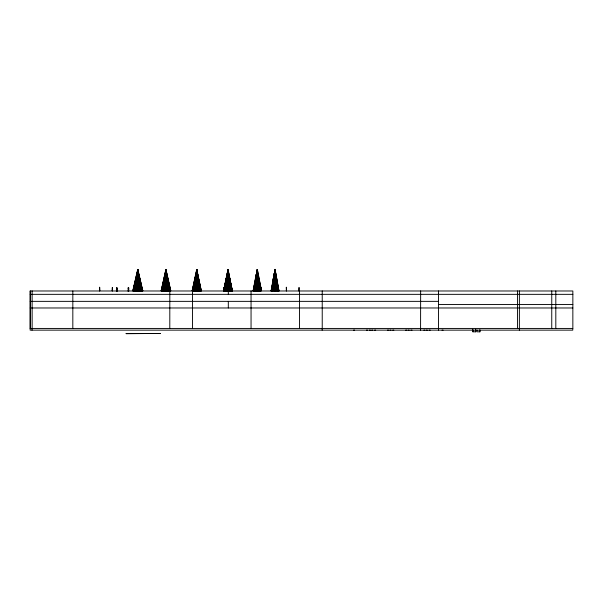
<?xml version="1.0" encoding="UTF-8"?>
<svg xmlns="http://www.w3.org/2000/svg" width="603" height="603" viewBox="0 0 603 603"><rect width="100%" height="100%" fill="white"/><g stroke="black" fill="none" stroke-linecap="round" stroke-linejoin="round"><path stroke-width="0.9" d="M271.727 287.201L272.564 290.963L271.787 287.201M272.526 283.056L272.586 290.752M272.503 290.963L272.518 290.54M253.757 287.819L253.765 287.397L254.556 290.932L254.413 283.199L254.406 290.955M192.87 287.397L193.849 291.166L192.711 287.586M193.638 290.955L193.804 283.199L193.804 290.744M224.233 287.586L224.979 290.978L225.145 283.199L226.042 291.128M224.241 287.397L225.183 291.166M161.868 287.586L162.689 290.978L162.848 283.199L162.848 290.744M162.893 291.166L161.875 287.397L161.921 287.819M133.399 287.639L134.612 291.166M133.557 287.397L134.627 290.744M275.066 269.368L271.275 290.774L275.066 269.368L278.94 290.767L271.011 290.804M275.126 269.368L271.116 290.593L278.887 290.54L278.88 291M278.729 290.586L274.908 269.549L274.938 290.752L275.021 269.518L278.94 290.767M278.88 290.767L278.955 290.36M261.31 290.744L257.323 269.571L261.529 290.563M257.36 269.978L257.375 269.571L253.2 290.797M232.215 290.789L228.047 269.805M223.766 290.978L228.1 269.579L232.359 290.97L223.6 290.955M192.304 290.978L196.88 269.579L192.297 290.797M196.849 269.978L196.864 269.571L201.319 290.97L196.518 269.722L196.525 290.955L197.633 274.244M201.176 290.789L196.646 269.752L192.146 290.797L201.327 290.744M166.059 269.986L165.961 269.571L161.34 290.978M166.006 269.978L166.021 269.571L161.272 290.797M170.513 290.789L165.802 269.752L161.122 290.797L170.596 290.955L170.739 290.563L165.961 269.571M137.846 269.978L137.861 269.571L142.753 290.563L142.738 290.97L137.793 269.752L137.65 290.834L138.743 274.116L138.788 290.955M142.534 290.789L137.642 269.752L132.781 290.797L142.617 290.955L142.753 290.563M274.923 290.865L275.79 273.913L274.787 290.767L275.096 269.601M256.32 274.214L257.036 290.97L258.069 274.244M257.21 290.834L258.107 274.116L258.152 290.955M258.107 274.116L257.21 291.068L256.335 274.116L257.27 290.834M227.911 290.834L228.854 274.116L227.911 291.068L226.826 274.244L227.738 290.97L228.816 274.244M196.691 291.068L197.671 274.116L196.751 291.068L195.704 274.342L195.734 290.812M165.682 290.97L166.827 274.244M165.855 291.068L166.865 274.116L166.812 290.812M166.903 274.342L165.915 291.068L164.823 274.342L164.853 290.812M273.332 290.578L272.526 282.845L273.393 290.578M273.302 290.752L273.4 278.548M138.743 274.116L137.695 291.068L136.489 274.244L137.514 290.97L138.705 274.244M254.609 283.395L255.484 291.128M255.446 290.782L255.431 278.752M275.594 274.018L275.79 290.752L276.551 278.548M275.767 290.895L276.596 278.39L275.737 290.608M226.065 290.782L226.057 278.752L226.962 291.091L226.11 278.872M193.849 283.395L194.807 291.128M194.769 290.782L194.792 278.752M258.936 278.744L257.918 290.97L258.152 274.342M258.054 290.812L258.981 278.594L258.084 291.091M162.833 283.395L163.888 291.128L162.893 283.395M163.85 290.782L163.88 278.752M229.728 278.744L228.665 290.97L228.665 274.342L228.801 290.812M229.773 278.594L228.831 291.091L229.803 278.872M134.582 283.041L135.645 291.128M135.615 290.782L135.622 278.752M198.583 278.744L197.483 290.97L197.483 274.342L197.618 290.812M197.648 291.091L198.658 278.872L197.633 290.97L197.611 274.116M167.822 278.744L166.684 290.97L166.677 274.342L166.91 290.955M167.86 278.594L166.85 291.091L167.898 278.872M139.73 278.744L138.554 290.97L138.554 274.342L138.69 290.812M138.728 291.091L139.745 278.872M273.34 278.39L274.177 290.895L273.4 278.39M273.973 290.767L274.207 274.139L274.207 290.752L273.182 278.511M255.295 278.744L256.162 290.97L256.396 274.342L256.396 290.955L256.396 274.116M256.358 291.091L255.491 278.872M256.313 290.94L255.521 278.594M277.214 283.041L277.372 290.729L277.207 282.995L276.558 290.729M276.573 290.925L277.41 282.845L276.551 290.578M225.213 290.955L224.979 283.259L225.899 290.978L225.914 278.714L226.818 290.97L226.818 274.342L226.992 290.812M194.611 278.744L195.56 290.97L195.794 274.342M258.8 290.978L259.667 283.199L259.818 290.744M258.958 291.128L259.87 283.041L259.019 291.128M162.923 290.955L162.689 283.259L163.684 290.978L163.699 278.714L164.679 290.97L164.679 274.342L164.921 290.955M164.823 291.091L163.895 278.872M229.585 290.978L230.648 283.199M229.751 291.128L230.7 283.041M229.811 291.128L230.723 283.395M133.399 287.586L134.409 290.978L134.642 283.259L134.642 290.955L134.424 283.199L135.449 290.978L135.464 278.714L136.482 290.97L136.715 274.342M136.655 290.812L136.723 274.116L137.71 291.068M198.44 290.978L199.389 283.199L199.631 290.955M198.606 291.128L199.593 283.041L198.666 291.128M167.679 290.978L168.817 283.199M167.845 291.128L168.87 283.041L167.905 291.128M273.981 274.041L274.983 290.865L273.988 274.018M274.207 273.913L274.131 290.752M140.861 290.955L140.62 283.199L139.587 290.932L140.755 283.041M139.76 291.128L140.816 283.041M165.84 290.94L165.855 269.722M253.094 290.955L257.195 269.805M253.207 290.978L257.398 269.579M223.547 290.797L227.896 269.805M223.698 290.797L228.1 269.579L228.115 269.986M137.891 269.986L132.939 290.978L137.801 269.571L137.831 269.986M277.214 290.774L278.006 287.382L278.179 290.752L278.006 287.382M277.372 290.729L278.156 287.201M278.217 287.201L277.433 290.963M260.752 287.819L259.893 291.166L260.737 287.397L260.752 287.819L260.677 287.397L259.674 290.978L259.667 283.244L259.908 290.955M230.504 290.978L231.612 287.397L230.723 291.166M230.663 291.166L231.612 287.397M200.49 287.586L199.397 290.978L199.631 283.259M199.548 290.744L200.543 287.397L199.563 291.166M168.832 291.166L169.858 287.397L168.674 290.978L168.667 283.244L168.817 290.744M168.893 291.166L169.797 287.397M141.788 287.586L140.627 290.978L140.627 283.259M140.77 290.744L141.841 287.397L140.785 291.166M137.823 269.76L137.514 290.955M232.419 290.97L227.738 269.722L227.746 290.955M257.413 269.986L257.323 269.571L257.353 269.986M164.845 274.214L165.682 290.97L165.682 269.722M195.726 274.214L196.518 290.97M135.441 278.752L135.637 290.955M163.684 278.752L163.918 290.955M225.899 278.752L226.133 290.955M194.814 278.872L195.756 291.091M193.88 283.259L194.603 290.978L194.837 278.752L194.837 290.955M230.497 283.244L230.738 290.955M254.639 283.259L255.28 290.978L255.514 278.752L255.476 290.955M225.19 283.395L226.102 291.128M271.719 287.382L271.546 290.752M260.684 287.586L260.782 290.955M133.61 287.706L133.369 290.955M224.293 287.706L224.06 290.955M117.05 288.053L116.922 291.136M128.688 288.053L128.56 291.279M116.492 288.407L116.922 288.407M128.13 288.407L128.56 288.407M192.289 290.571L192.365 290.978M253.245 290.571L253.26 290.978M253.041 290.797L261.461 290.744M30.188 290.985L572.85 290.985L572.85 328.439L30.15 328.439M30.225 294.339L572.85 294.339M30.225 301.357L438.532 301.357M438.539 304.553L572.85 304.553M30.225 307.975L572.85 307.975M472.714 329.283L472.948 331.823L475.722 331.823L475.722 329.947M161.936 287.397L162.908 290.744M161.717 287.586L162.833 291.166M192.93 287.397L193.864 290.744M224.301 287.397L225.138 290.932L225.175 283.259M224.082 287.586L225.13 291.166M253.705 287.397L254.609 291.166L253.546 287.586M272.36 290.774L271.569 287.382L271.704 290.752M170.717 290.97L165.953 269.752L165.915 290.955M228.854 274.116L228.839 290.955M134.642 283.041L135.675 290.782M193.88 283.041L194.829 290.782M254.639 283.041L255.506 290.782M272.368 282.995L273.167 290.774M475.488 329.283L475.722 331.823M136.715 290.812L135.69 278.594L136.677 291.091M163.926 278.594L164.883 291.091M195.704 274.342L196.661 291.068M227.942 291.068L227.06 274.116L226.954 290.955M196.819 269.579L196.895 269.986M228.04 269.579L228.055 269.986M200.339 287.586L200.595 290.955M230.655 290.744L230.7 283.259M286.335 290.925L286.335 287.179L286.508 290.887M99.646 290.925L99.646 287.179L99.819 290.887M572.775 328.439L572.775 330.143L30.15 330.143L30.225 290.925L30.278 328.439M555.815 290.985L555.815 328.439M551.753 290.925L551.753 328.439M519.387 290.925L519.371 330.143M517.54 290.925L517.54 328.439M480.048 329.947L480.048 331.823L476.95 331.823L476.95 329.947M479.724 329.947L479.724 331.823M472.948 329.947L472.948 331.823M443.107 330.143L441.999 330.143M438.539 290.925L438.456 330.143M430.203 330.143L429.095 330.143M427.346 330.143L426.238 330.143M424.927 330.143L423.826 330.143M420.653 290.925L420.577 330.143M412.022 330.143L410.922 330.143M409.173 330.143L408.065 330.143M406.754 330.143L405.653 330.143M393.849 330.143L392.741 330.143M390.993 330.143L389.892 330.143M388.581 330.143L387.473 330.143M375.677 330.143L374.569 330.143M372.82 330.143L371.719 330.143M370.408 330.143L369.3 330.143M367.551 330.143L366.451 330.143M354.647 330.143L353.546 330.143M322.228 290.925L322.228 328.439M322.153 328.439L322.153 330.143M299.548 290.925L299.548 328.439M299.043 290.925L299.043 287.443L298.869 290.925M278.82 290.556L278.82 291M278.028 287.503L278.028 290.752M275.594 274.139L275.601 290.752M271.222 290.556L271.222 291M271.169 290.556L271.169 291M260.7 287.706L260.684 290.955M260.556 287.706L260.549 290.955M258.092 274.342L258.069 290.955M257.27 290.955L257.27 269.722L257.036 290.955M257.172 269.722L257.187 290.955M254.602 283.259L254.639 290.955M253.72 290.955L253.757 287.706L253.531 290.955M253.675 287.706L253.682 290.955M251.052 290.925L251.052 328.439M231.658 290.955L231.62 287.706L231.575 290.955M231.431 287.706L231.424 290.955M230.504 283.259L230.504 290.955M228.311 290.925L228.311 294.339M228.311 301.357L228.311 307.975M227.979 269.722L227.979 290.955M227.874 269.722L227.934 290.955M224.248 287.706L224.218 290.955M224.195 287.706L224.195 290.955M200.513 287.706L200.49 290.955M200.354 287.706L200.362 290.955M199.533 283.259L199.555 290.955M196.759 269.722L196.699 290.955M196.653 269.722L196.676 290.955M193.797 283.259L193.797 290.955M192.915 290.955L192.915 287.706L192.681 290.955M192.877 287.706L192.817 290.955M192.47 290.985L192.47 328.439M169.827 287.706L169.797 328.439M161.928 290.955L161.687 287.706L161.694 290.955M161.883 287.706L161.823 290.955M141.818 287.706L141.811 290.955M141.667 287.706L141.66 290.955M140.755 283.259L140.778 290.955M136.64 274.342L136.715 290.955M133.527 287.706L133.527 290.955M128.688 291.385L128.688 287.646L128.13 287.646L128.13 291.385M117.05 291.385L117.05 287.646L116.492 287.646L116.492 291.385M112.346 290.925L112.346 287.443L112.181 290.925M72.835 290.985L72.827 328.439M32.125 290.925L32.147 328.439M32.042 328.439L32.042 330.143M160.24 333.482L126.102 333.632L160.24 333.482M169.677 290.955L169.677 287.706L169.669 290.955"/></g></svg>
